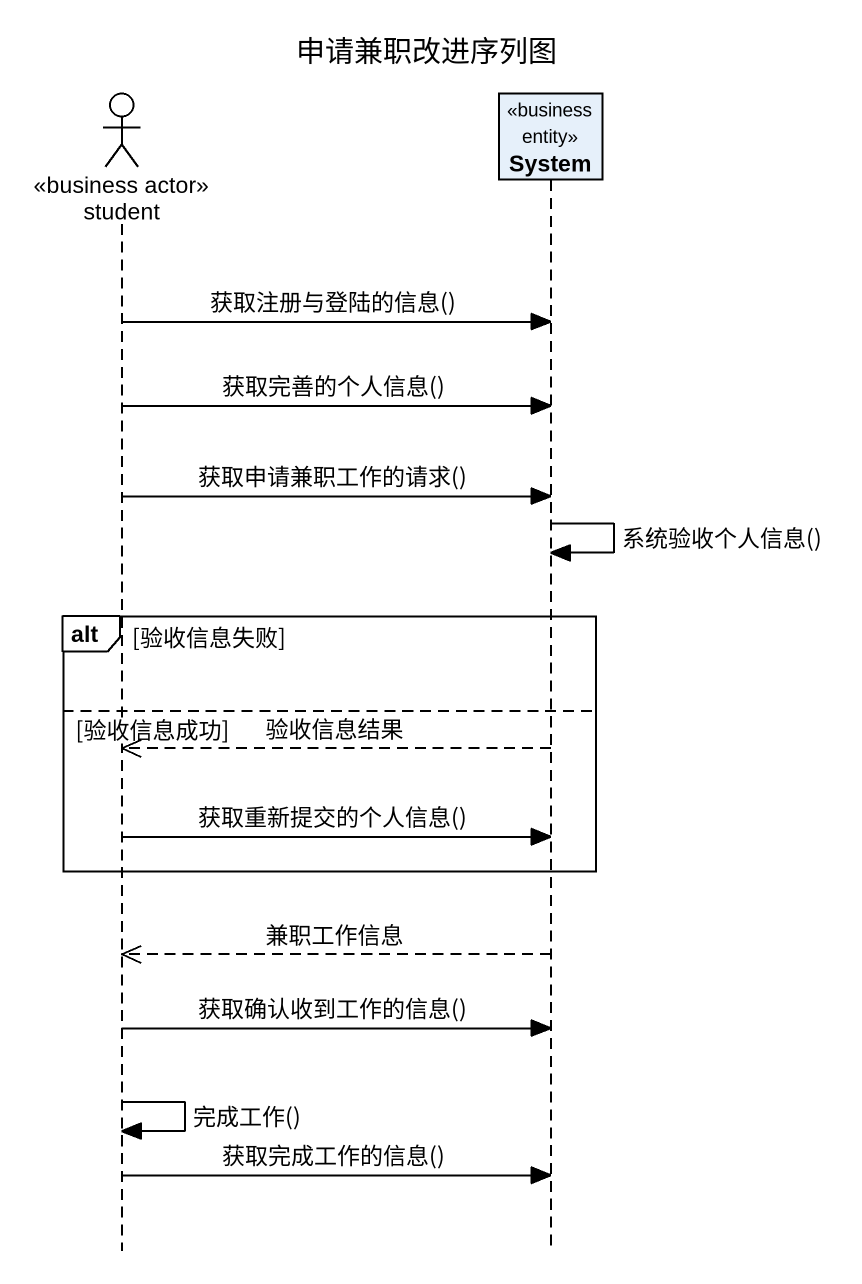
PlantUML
@startuml
title 申请兼职改进序列图
hide footbox
actor student <<business actor>>
participant System <<business entity>>

student -> System : 获取注册与登陆的信息()
student -> System : 获取完善的个人信息()
student -> System : 获取申请兼职工作的请求()
System -> System : 系统验收个人信息()
alt 验收信息失败
else 验收信息成功
  System -->> student : 验收信息结果
  student -> System : 获取重新提交的个人信息()
end
System -->> student : 兼职工作信息
student -> System : 获取确认收到工作的信息()
student -> student : 完成工作()
student -> System : 获取完成工作的信息()
@enduml
